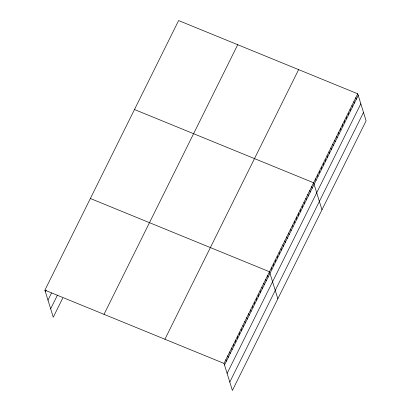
<?xml version="1.0" encoding="UTF-8"?>
<svg xmlns="http://www.w3.org/2000/svg" width="411" height="411" viewBox="0 0 411 411"><rect width="100%" height="100%" fill="white"/><g stroke="black" fill="none" stroke-linecap="round" stroke-linejoin="round"><path stroke-width="0.62" d="M62.739 298.103L53.266 317.205L44.897 290.171L178.61 20.55L357.734 93.795L366.103 120.829L232.39 390.45L224.026 363.416L357.734 93.795M45.39 291.759L46.202 290.12M47.989 300.153L51.509 293.064M50.666 308.805L57.432 295.165M104.009 314.343L237.717 44.722M164.914 339.245L298.622 69.623M224.514 365.004L358.222 95.388M227.113 373.404L360.822 103.783M229.79 382.055L363.504 112.434M134.484 109.526L313.608 182.772L321.977 209.805M90.358 198.498L269.482 271.748L277.851 298.782M44.897 290.171L224.026 363.416M355.813 97.664L356.306 99.257M353.897 101.532L354.39 103.125M351.975 105.401L352.468 106.994M350.059 109.269L350.552 110.862M348.143 113.138L348.631 114.731M346.221 117.007L346.714 118.599M344.305 120.875L344.798 122.468M342.384 124.744L342.877 126.336M340.467 128.612L340.96 130.205M338.551 132.481L339.039 134.068M336.63 136.349L337.123 137.937M334.713 140.218L335.201 141.805M332.792 144.086L333.285 145.674M330.876 147.955L331.369 149.542M328.954 151.823L329.447 153.411M327.038 155.692L327.531 157.279M325.122 159.56L325.61 161.148M323.2 163.429L323.693 165.017M321.284 167.298L321.772 168.885M319.362 171.166L319.856 172.754M317.446 175.035L317.939 176.622M315.53 178.903L316.018 180.491M311.692 186.64L312.18 188.228M309.771 190.509L310.264 192.096M307.854 194.377L308.348 195.965M305.933 198.246L306.426 199.833M304.017 202.114L304.51 203.702M302.1 205.983L302.588 207.57M300.179 209.851L300.672 211.439M298.263 213.72L298.751 215.307M296.341 217.589L296.834 219.176M294.425 221.457L294.918 223.045M292.504 225.326L292.997 226.913M290.587 229.194L291.08 230.782M288.671 233.063L289.159 234.65M286.75 236.931L287.243 238.519M284.833 240.8L285.326 242.387M282.912 244.668L283.405 246.256M280.996 248.537L281.489 250.124M279.079 252.405L279.567 253.993M277.158 256.274L277.651 257.861M275.242 260.142L275.73 261.73M273.32 264.011L273.813 265.598M271.404 267.88L271.897 269.467M267.592 275.565L268.08 277.153M265.696 279.388L266.189 280.975M263.8 283.205L264.294 284.792M261.91 287.027L262.398 288.614M260.014 290.844L260.507 292.432M258.118 294.666L258.611 296.254M256.228 298.484L256.716 300.071M254.332 302.301L254.825 303.893M252.436 306.123L252.929 307.711M250.54 309.94L251.034 311.533M248.65 313.763L249.138 315.35M246.754 317.58L247.247 319.172M244.858 321.402L245.352 322.989M242.968 325.219L243.456 326.812M241.072 329.041L241.565 330.629M239.176 332.859L239.67 334.451M237.281 336.681L237.774 338.268M235.39 340.498L235.878 342.086M233.494 344.32L233.987 345.908M231.599 348.138L232.092 349.725M229.708 351.96L230.196 353.547M227.812 355.777L228.305 357.365M225.916 359.599L226.41 361.187"/></g></svg>
